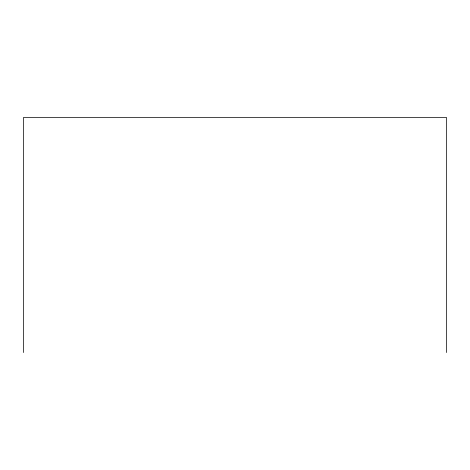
<?xml version="1.0" encoding="UTF-8"?>
<svg xmlns="http://www.w3.org/2000/svg" width="470" height="470" viewBox="0 0 470 470"><rect width="100%" height="100%" fill="white"/><g stroke="black" fill="none" stroke-linecap="round" stroke-linejoin="round"><path stroke-width="0.7" d="M446.5 352.535L446.5 117.465L23.5 117.465L23.5 352.535"/></g></svg>
